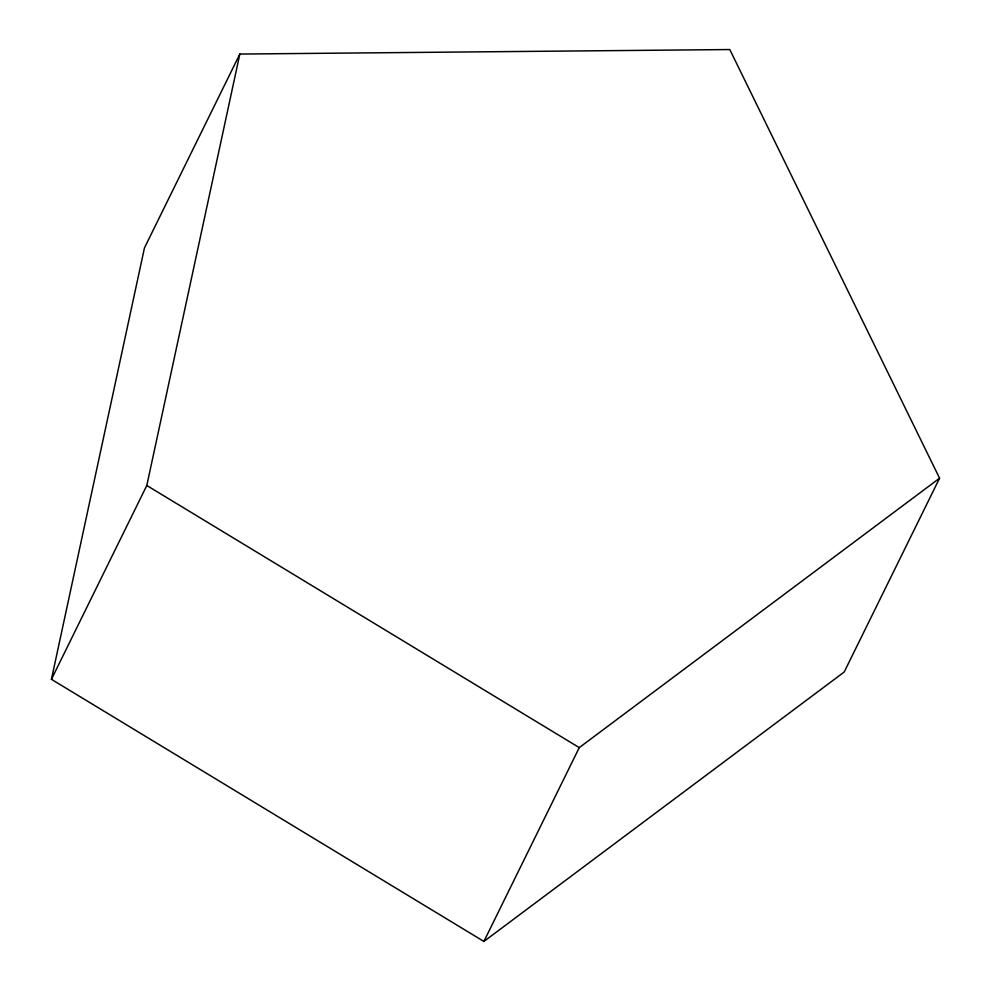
<?xml version="1.0" encoding="UTF-8"?>
<svg xmlns="http://www.w3.org/2000/svg" width="991" height="991" viewBox="0 0 991 991"><rect width="100%" height="100%" fill="white"/><g stroke="black" fill="none" stroke-linecap="round" stroke-linejoin="round"><path stroke-width="1.49" d="M51.433 679.318L144.463 247.874L239.834 54.059L729.797 49.55L939.567 478.207L844.196 672.022L483.893 941.45L51.433 679.318L146.804 485.491L239.834 54.059M483.893 941.45L579.264 747.623L939.567 478.207M146.804 485.491L579.264 747.623"/></g></svg>
